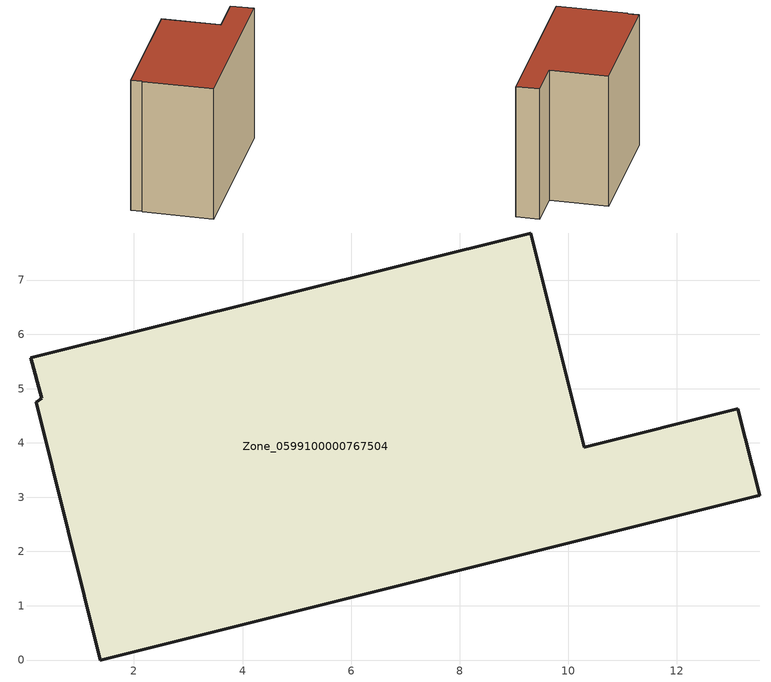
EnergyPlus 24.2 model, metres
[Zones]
Zone_0599100000767504
 floor ground (C_G): 0.2,4.75 0.3,4.82 0.1,5.57 9.31,7.87 10.3,3.92 13.13,4.62 13.53,3.03 1.38,0 z0
 wall outside (C_F): 1.38,0 13.53,3.03 13.13,4.62 10.3,3.92 9.31,7.87 0.1,5.57 0.3,4.82 0.2,4.75 1.38,0 z0:9.68
 roof outside (C_R): 0.3,4.82 0.2,4.75 1.38,0 13.53,3.03 13.13,4.62 10.3,3.92 9.31,7.87 0.1,5.57 z9.68
[BUILDING]
Pand.0599100000767504: North Axis=0; Terrain=City; Loads Convergence Tolerance Value=0.04; Temperature Convergence Tolerance Value=0.4; Solar Distribution=FullExterior; Maximum Number of Warmup Days=25; Minimum Number of Warmup Days=1
[Site:Location]
Rotterdam.The.Hague.AP_ZH_NLD Design_Conditions: Latitude=51.96; Longitude=4.45; Time Zone=1; Elevation=-4.5
[SITE:GROUNDTEMPERATURE:BUILDINGSURFACE]
18, 18, 18, 18, 18, 18, 18, 18, 18, 18, 18, 18
[MATERIAL] Thermal Absorptance=0.9; Solar Absorptance=0.7; Visible Absorptance=0.7
Name | Roughness | Thickness | Conductivity | Density | Specific Heat
G.TI.2006-2014 | MediumSmooth | 0.15 | 0.06 | 540 | 1210
F.TI.2006-2014 | Rough | 0.3 | 0.12 | 1920 | 840
R.TI.2006-2014 | MediumRough | 0.2 | 0.08 | 1500 | 1000
[CONSTRUCTION]
C_G: G.TI.2006-2014
C_F: F.TI.2006-2014
C_R: R.TI.2006-2014
[ZONE]
Zone_0599100000767504: Type=1; Multiplier=1; Ceiling Height=Autocalculate; Volume=Autocalculate; Floor Area=autocalculate; Part of Total Floor Area=Yes
[ZONEINFILTRATION:DESIGNFLOWRATE]
Infil_Zone_0599100000767504: Zone or ZoneList or Space or SpaceList=Zone_0599100000767504; Schedule=AlwaysOn; Design Flow Rate Calculation Method=Flow/Area; Flow Rate per Floor Area=0.0015; Constant Term Coefficient=1; Temperature Term Coefficient=0; Velocity Term Coefficient=0; Velocity Squared Term Coefficient=0
[HVACTEMPLATE:ZONE:IDEALLOADSAIRSYSTEM]
Zone_0599100000767504: Maximum Heating Supply Air Temperature=50; Minimum Cooling Supply Air Temperature=13; Maximum Heating Supply Air Humidity Ratio=0.0156; Minimum Cooling Supply Air Humidity Ratio=0.0077; Heating Limit=NoLimit; Cooling Limit=NoLimit; Dehumidification Control Type=ConstantSensibleHeatRatio; Cooling Sensible Heat Ratio=0.7; Dehumidification Setpoint=60; Humidification Control Type=None; Humidification Setpoint=30; Outdoor Air Method=None; Outdoor Air Flow Rate per Person=0.00944; Outdoor Air Flow Rate per Zone Floor Area=0; Outdoor Air Flow Rate per Zone=0; Demand Controlled Ventilation Type=None; Outdoor Air Economizer Type=NoEconomizer; Heat Recovery Type=None; Sensible Heat Recovery Effectiveness=0.7; Latent Heat Recovery Effectiveness=0.65
[ZONECONTROL:THERMOSTAT]
ThermostatControl_Zone_0599100000767504: Zone or ZoneList=Zone_0599100000767504; Control Type Schedule=DualSetpointControlType; Control 1=Thermostat_Zone_0599100000767504; Temperature Difference Between Cutout And Setpoint=0
[THERMOSTATSETPOINT:DUALSETPOINT]
Thermostat_Zone_0599100000767504: Heating Setpoint Temperature Schedule=HeatingSetpoint_Zone_0599100000767504; Cooling Setpoint Temperature Schedule=CoolingSetpoint_Zone_0599100000767504
[SCHEDULE:COMPACT]
HeatingSetpoint_Zone_0599100000767504: Through: 12/31, For: AllDays, Until: 24:00, 21
CoolingSetpoint_Zone_0599100000767504: Through: 12/31, For: AllDays, Until: 24:00, 24
DualSetpointControlType: Through: 12/31, For: AllDays, Until: 24:00, 4
AlwaysOn: Through: 12/31, For: AllDays, Until: 24:00, 1
